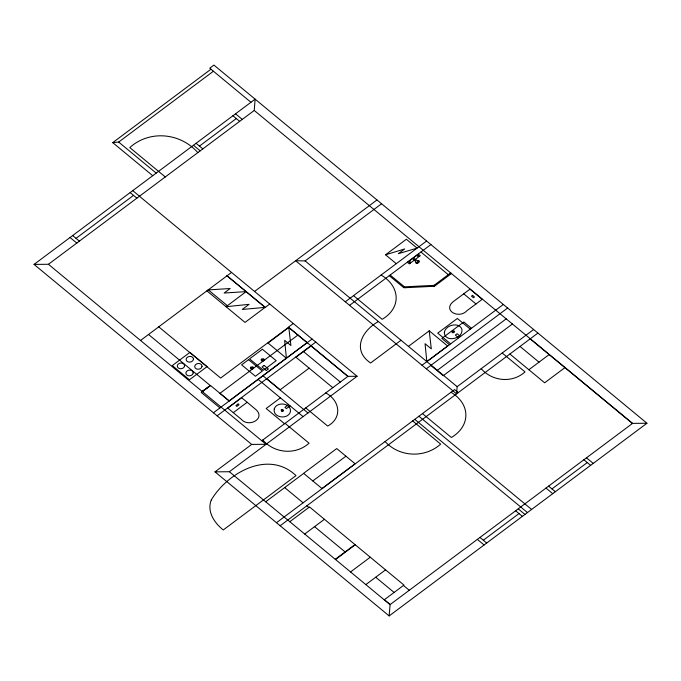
<?xml version="1.0" encoding="UTF-8"?>
<svg xmlns="http://www.w3.org/2000/svg" width="681" height="681" viewBox="0 0 681 681"><rect width="100%" height="100%" fill="white"/><g stroke="black" fill="none" stroke-linecap="round" stroke-linejoin="round"><path stroke-width="1.02" d="M48.428 264.279L254.243 110.458L255.128 99.171L34.05 264.407L251.689 444.421L266.075 444.301L48.428 264.279L34.05 264.407M251.689 444.421L214.992 471.856L389.166 615.922L390.06 604.634L632.572 423.378L646.95 423.25L213.911 65.078L209.748 68.194L250.966 102.286M533.623 329.519L457.147 386.672L456.585 393.856L295.648 260.746L305.105 260.917L381.581 203.764M152.731 175.707L112.74 142.627L210.974 69.207M112.74 142.627L118.664 142.065L213.425 71.233M76.025 238.35L133.519 195.379M199.439 146.109L236.307 118.554M140.524 340.457L231.54 272.434M254.549 291.459L376.976 199.959M227.011 275.822L265.13 307.378L245.015 322.411L206.896 290.855M269.744 304.032L265.241 307.403L227.037 275.805M293.29 323.501L288.429 327.127L347.94 376.355L357.091 376.27L139.443 196.256M307.165 342.628L229.148 400.939L210.497 385.489L201.218 392.426L219.946 407.919M385.548 254.805L406.37 239.252L417.095 248.122L398.342 253.698L404.693 248.948L385.548 254.805L396.282 263.683M288.829 327.459L268.016 343.02L286.412 358.24L284.649 340.338L290.906 345.514L288.795 327.484M297.972 335.018L219.954 393.329L229.148 400.939M345.284 301.802L426.612 241.014M349.574 305.352L430.911 244.564M414.346 260.133L409.315 263.887L407.442 262.338L418.406 254.149L420.279 255.698L415.282 259.427M414.925 260.61L415.861 259.912M213.434 412.78L312.085 339.053M217.111 415.827L315.763 342.092M295.988 357.244L311.089 345.957L347.889 376.389M233.294 412.652L247.16 402.284L255.026 408.847C267.02 418.168 248.769 428.264 241.185 419.19L227.777 408.098L241.644 397.73L247.16 402.284M309.14 368.132L280.163 389.796L266.816 378.747M378.415 321.551C362.045 330.506 351.6 350.119 370.592 363.007L401.024 340.253M280.368 397.891L266.16 408.506L284.556 423.727M450.669 272.928L433.261 285.943L434.027 286.573L451.435 273.558M450.865 273.09L448.507 274.852L420.918 252.03M288.531 404.642L284.905 407.349L286.403 408.583L290.021 405.876M261.776 440.752L347.94 376.355M214.992 471.856L229.369 471.729L357.091 376.27M408.43 346.374L429.243 330.821L447.638 346.033L426.825 361.594L425.063 343.692L431.32 348.868L429.209 330.847M475.993 303.964L482.233 299.3L469.967 289.161L454.797 300.5C440.982 309.617 458.449 319.917 467.03 310.621L475.993 303.964L463.727 293.826M421.999 365.254L503.336 304.467M426.297 368.804L507.626 308.016M437.023 370.558L506.204 318.853M265.692 501.778L303.675 473.389M512.41 323.986L443.229 375.691L430.809 365.425M312.809 480.939L345.922 456.185M322.002 488.549L355.124 463.795L336.729 448.575L303.607 473.329L322.079 488.609M276.477 522.71L454.61 389.566L458.296 392.605M280.155 525.749L537.913 333.069M289.791 521.706L309.514 506.962L403.961 585.081L384.237 599.816M304.696 534.032L324.42 519.297M528.865 369.74L549.15 354.58M564.932 367.638L544.655 382.799L509.873 354.026M335.256 559.305L354.98 544.57M335.52 559.527L355.244 544.783M350.553 571.955L370.268 557.22M365.842 584.604L385.565 569.861M483.323 540.237L518.999 513.576M551.976 488.924L587.252 462.561M389.166 615.922L646.95 423.25M210.497 385.489L202.248 391.498L210.293 385.565L148.543 334.49M265.13 307.378L242.249 309.455L249.093 304.347L226.032 306.705L246.13 291.63L224.134 293.026L230.169 288.514L208.139 289.927M254.243 110.458L632.572 423.378M530.15 338.874L632.445 423.48M417.3 254.975L419.173 256.524M413.41 257.878L416.048 260.065L418.96 260.968L419.13 262.202L417.674 263.292L416.117 263.096L415.112 260.763L412.473 258.584M520.012 346.45L539.003 362.164M235.532 113.821L242.274 119.396M232.928 115.761L239.669 121.346M408.591 261.487L410.498 263.011M502.195 353.005L525.034 371.903C512.299 383.403 492.329 381.428 481.203 368.693M471.465 328.285L463.821 321.968L441.833 338.406L449.469 344.722M470.29 329.161L457.351 318.461L437.713 333.137L450.652 343.845M390.145 275.03L404.454 286.871L403.586 287.518L389.277 275.677M460.492 336.482L457.147 333.716L455.334 335.069L458.679 337.844M381.088 275.039C400.096 286.148 401.841 307.659 382.177 319.321L353.533 295.631M586.477 457.828L593.228 463.403M583.881 459.769L590.623 465.353M196.068 143.316L202.81 148.892M193.464 145.257L200.214 150.841M197.831 152.621C180.576 132.829 149.582 129.696 129.782 147.573L165.287 176.941M305.105 260.917L457.147 386.672M451.009 392.256C470.401 403.773 471.107 425.77 451.375 437.491L422.475 413.588M548.605 486.14L555.347 491.716M546 488.081L552.751 493.665M118.664 142.065L156.204 173.11M418.926 416.244L531.623 509.456M414.763 419.351L527.46 512.563M412.635 420.935L440.667 444.123C424.74 458.322 399.543 457.326 385.088 441.526M518.224 508.843L524.966 514.419M132.752 190.637L139.494 196.222M515.619 510.784L522.37 516.368M130.148 192.587L136.89 198.162M307.174 342.722L288.54 327.306L220.653 378.049L158.767 326.863M303.539 351.6L340.33 382.041M295.792 357.091L332.779 387.685M208.233 289.851L227.36 305.667M325.731 392.954C339.819 400.326 342.781 417.785 327.697 426.076L305.726 407.902M479.952 537.445L486.694 543.029M477.347 539.395L484.097 544.97M262.96 375.767L307.965 412.984M258.108 379.394L303.105 416.619M72.654 235.558L79.396 241.134M70.049 237.499L76.791 243.083M285.067 423.344L309.063 443.195C295.639 455.3 274.562 453.427 262.764 440.011M403.45 585.464L409.383 590.367M306.876 505.77L308.885 507.439M284.684 487.587L303.088 502.799M314.562 526.66L345.386 552.155M375.708 577.233L394.103 592.453M384.39 599.706L390.324 604.609M229.369 471.729L390.06 604.634M434.461 285.356L434.444 286.258L403.969 287.774L403.978 286.863L434.461 285.356M444.335 332.277C444.387 342.688 462.518 339.317 461.973 330.055A7.9 6.12 -8.2 0 0 460.356 326.863L459.803 326.403A7.908 6.129 -8.2 0 0 455.819 324.973C451.035 324.548 445.391 327.246 444.335 332.277M274.23 409.034C272.74 417.93 287.952 419.905 290.361 411.92C291.851 403.033 276.639 401.049 274.23 409.034M418.892 260.951C418.611 263.76 412.686 263.973 418.892 260.951M211.272 500.007C206.615 511.499 214.472 523.042 223.274 529.954L296.005 475.593C268.433 449.451 227.386 472.784 211.272 500.007M184.636 365.833C184.185 369.528 177.375 369.885 177.239 365.901C177.69 362.207 184.508 361.858 184.636 365.833M193.481 359.227C193.029 362.913 186.219 363.271 186.083 359.287C186.534 355.601 193.344 355.244 193.481 359.227M193.217 372.933C192.774 376.627 185.956 376.985 185.828 373.001C186.279 369.315 193.089 368.957 193.217 372.933M202.061 366.327C201.619 370.013 194.8 370.37 194.672 366.395C195.124 362.701 201.934 362.343 202.061 366.327M281.262 409.877L281.542 411.281L283.33 411.077L283.041 409.673L281.262 409.877M283.015 410.498L282.283 411.043L281.576 410.464L282.309 409.911L283.015 410.498M251.212 367.519L251.366 368.549L252.872 367.927L252.532 367.331L251.212 367.519M261.964 359.483L262.117 360.513L263.624 359.891L263.292 359.296L261.964 359.483M250.659 367.212L250.327 367.953L250.923 369L252.804 368.983L253.57 367.927L252.974 366.872L250.659 367.212M261.419 359.176L261.087 359.917L261.674 360.964L263.564 360.947L264.322 359.883L263.726 358.836L261.419 359.176M452.107 331.272L452.227 332.737L453.784 332.651L454.474 331.758L454.04 330.915L452.107 331.272M452.55 331.511L452.61 332.345L453.904 331.783L452.55 331.511M409.911 261.708C408.855 262.568 410.847 262.091 409.911 261.708M418.245 255.767L417.547 255.996L418.245 255.767M189.914 352.4L172.284 365.578L189.454 379.777L207.084 366.608L189.914 352.4M248.548 359.67L241.61 364.854L255.409 376.261L262.347 371.077L248.548 359.67M262.398 349.268L249.561 358.861L263.36 370.277L276.188 360.683L262.398 349.268M264.1 365.425L262.015 366.982L266.305 370.532L268.391 368.974L264.1 365.425M238.112 403.986L235.907 405.629L236.835 406.395L239.04 404.752L238.112 403.986M472.529 295.367L471.482 296.15L473.431 297.759L474.478 296.976L472.529 295.367"/></g></svg>
